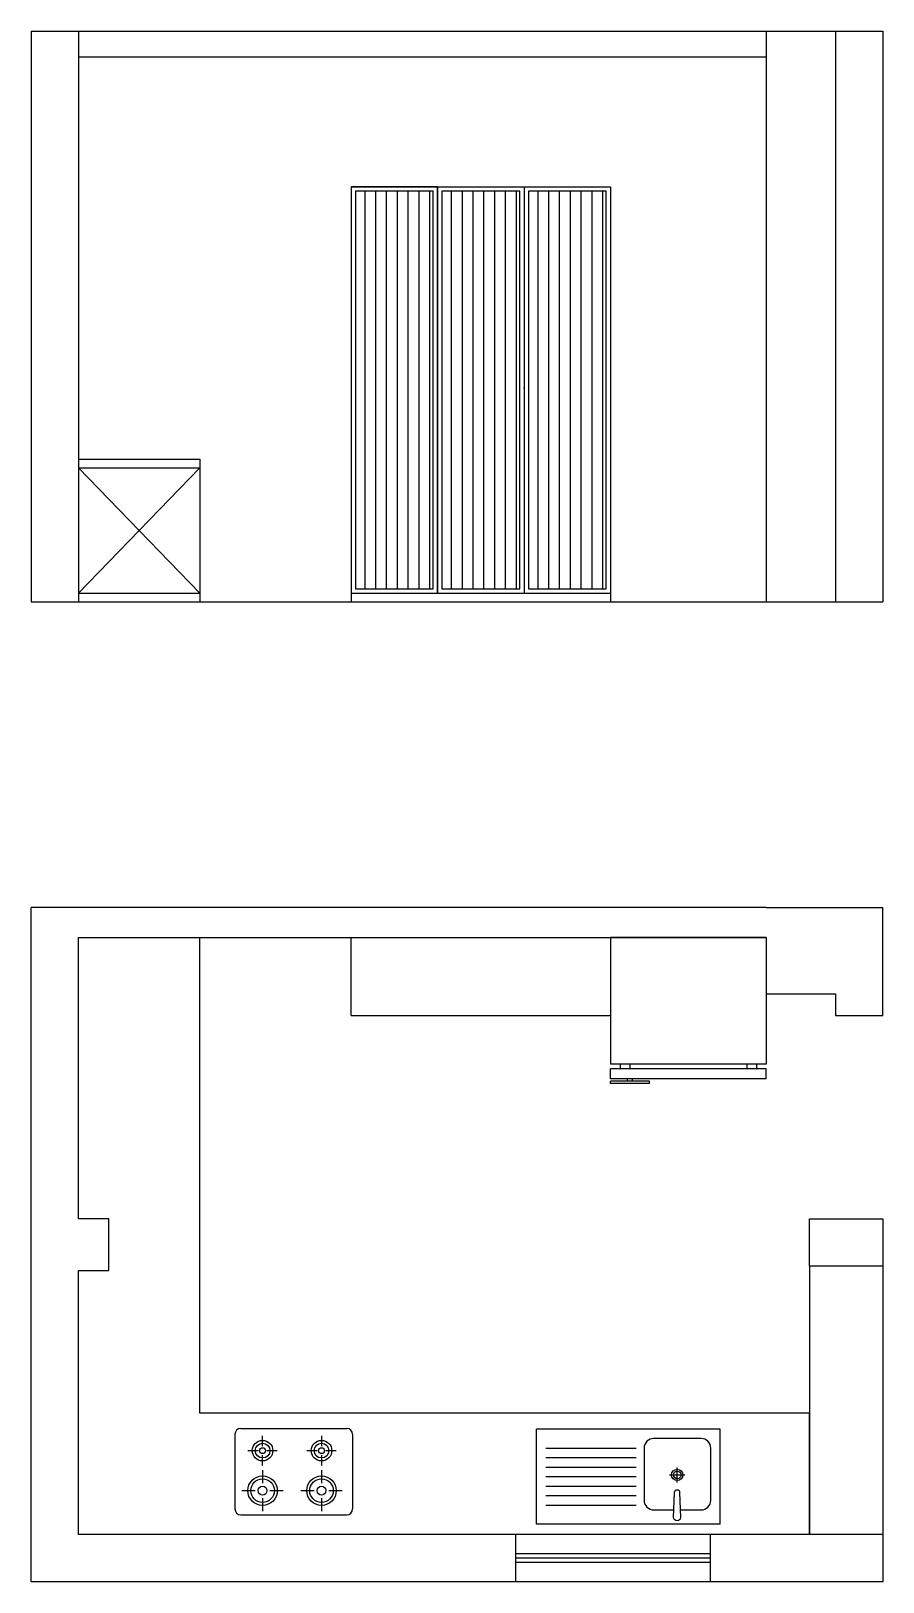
# Model space of a CAD drawing. Header units: inches. Extents: x -2624 to 3682, y -673 to 3670.
# Drawn here: x 3485.3 to 3682.3, y 1106.8 to 1465.4 of the extents above; entities that cross this region are included whole.
import ezdxf

# ---------------------------------------------------------------- set-up
doc = ezdxf.new("R2010")
doc.units = ezdxf.units.IN
doc.header["$MEASUREMENT"] = 0
for name, color, linetype in [('EQUIP', 5, 'Continuous'), ('IEL-HATCH-002', 7, 'Continuous'), ('SAN', 5, 'Continuous')]:
    doc.layers.add(name, color=color, linetype=linetype)

# ---------------------------------------------------------------- blocks, each defined once
blk = doc.blocks.new('WG')
at = {"layer": 'SAN', "color": 18, "true_color": 0x000000}
for p, q in [((4231.07, 652.53), (4231.07, 623.28)), ((4267.07, 652.53), (4231.07, 652.53)), ((4267.07, 652.53), (4267.07, 623.28)), ((4267.07, 623.28), (4231.07, 623.28)), ((4267.07, 622.16), (4231.07, 622.16)), ((4231.07, 619.91), (4231.07, 622.16)), ((4233.32, 623.28), (4233.32, 622.16)), ((4235.57, 623.28), (4235.57, 622.16)), ((4262.57, 623.28), (4262.57, 622.16)), ((4264.82, 623.28), (4264.82, 622.16)), ((4267.07, 619.91), (4267.07, 622.16)), ((4267.07, 619.91), (4231.07, 619.91)), ((4240.07, 619.34), (4231.07, 619.34)), ((4231.07, 618.78), (4231.07, 619.34)), ((4240.07, 618.78), (4231.07, 618.78)), ((4235, 619.34), (4235, 619.91)), ((4236.13, 619.34), (4236.13, 619.91)), ((4240.07, 618.78), (4240.07, 619.34))]:
    blk.add_line(p, q, dxfattribs=at)
blk = doc.blocks.new('RGB')
at = {"layer": 'EQUIP', "color": 18, "true_color": 0x000000}
for p, q in [((4240.95, 653.78), (4240.95, 636.51)), ((4242.31, 655.15), (4266.81, 655.15)), ((4247.35, 651.02), (4247.35, 653.41)), ((4260.98, 653.41), (4260.98, 651.02)), ((4268.17, 653.78), (4268.17, 636.51)), ((4243.95, 650), (4246.33, 650)), ((4248.37, 650), (4250.76, 650)), ((4257.57, 650), (4259.96, 650)), ((4262, 650), (4264.39, 650)), ((4247.35, 646.59), (4247.35, 648.98)), ((4260.98, 648.98), (4260.98, 646.59)), ((4247.35, 645.52), (4247.35, 642.45)), ((4260.98, 645.52), (4260.98, 642.45)), ((4242.58, 640.75), (4245.65, 640.75)), ((4247.35, 639.04), (4247.35, 635.98)), ((4249.06, 640.75), (4252.12, 640.75)), ((4256.21, 640.75), (4259.28, 640.75)), ((4260.98, 639.04), (4260.98, 635.98)), ((4262.68, 640.75), (4265.75, 640.75)), ((4242.31, 635.15), (4266.81, 635.15))]:
    blk.add_line(p, q, dxfattribs=at)
for centre, radius in [((4247.35, 650), 2.38), ((4247.35, 650), 1.7), ((4247.35, 650), 0.681), ((4260.98, 650), 2.38), ((4260.98, 650), 1.7), ((4260.98, 650), 0.681), ((4247.35, 640.75), 3.41), ((4247.35, 640.75), 2.73), ((4260.98, 640.75), 3.41), ((4260.98, 640.75), 2.73), ((4247.35, 640.75), 1.02), ((4260.98, 640.75), 1.02)]:
    blk.add_circle(centre, radius, dxfattribs=at)
for centre, start, end in [((4242.31, 653.78), 90, 180), ((4266.81, 653.78), 0, 90), ((4242.31, 636.51), 180, 270), ((4266.81, 636.51), 270, 0)]:
    blk.add_arc(centre, 1.36, start, end, dxfattribs=at)
blk = doc.blocks.new('SINK')
at = {"layer": 'SAN', "color": 18, "true_color": 0x000000}
for p, q in [((4279.26, 624.31), (4321.76, 624.31)), ((4279.26, 624.31), (4279.26, 602.31)), ((4321.76, 624.31), (4321.76, 602.31)), ((4319.56, 619.91), (4298.73, 619.91)), ((4319.56, 617.71), (4298.73, 617.71)), ((4289.21, 614.69), (4289.21, 611.17)), ((4319.56, 615.51), (4298.73, 615.51)), ((4319.56, 613.31), (4298.73, 613.31)), ((4290.97, 612.93), (4287.45, 612.93)), ((4319.56, 611.11), (4298.73, 611.11)), ((4319.56, 608.91), (4298.73, 608.91)), ((4319.56, 606.71), (4298.73, 606.71)), ((4279.26, 602.31), (4321.76, 602.31))]:
    blk.add_line(p, q, dxfattribs=at)
blk.add_lwpolyline([(4288.41, 621.01), (4283.66, 621.01, 0.414214), (4281.46, 618.81), (4281.46, 606.71, 0.414214), (4283.66, 604.51), (4294.66, 604.51, 0.414214), (4296.86, 606.71), (4296.86, 618.81, 0.414214), (4294.66, 621.01), (4290.04, 621.01)], format="xyb", dxfattribs=at)
blk.add_lwpolyline([(4288.34, 622.8), (4288.57, 617.01, 0.89936), (4289.88, 617.01), (4290.11, 622.8, 0.70892)], format="xyb", close=True, dxfattribs=at)
for radius in [1.32, 0.88]:
    blk.add_circle((4289.21, 612.93), radius, dxfattribs=at)

msp = doc.modelspace()

# ---------------------------------------------------------------- hatches: boundary and pattern name
at = {"layer": 'IEL-HATCH-002', "true_color": 0xadddf7, "transparency": 33554687}
h = msp.add_hatch(dxfattribs=at)
h.set_pattern_fill('ANSI31', color=141, scale=20, angle=45)
h.paths.add_polyline_path([(3578.27, 1428.43), (3560.27, 1428.43), (3560.27, 1336.43), (3578.27, 1336.43)])
h.paths.add_polyline_path([(3598.27, 1428.43), (3580.27, 1428.43), (3580.27, 1336.43), (3598.27, 1336.43)])
h.paths.add_polyline_path([(3618.27, 1428.43), (3600.27, 1428.43), (3600.27, 1336.43), (3618.27, 1336.43)])

# ---------------------------------------------------------------- linework, layer by layer
for p, q in [((3485.27, 1465.43), (3485.27, 1333.43)), ((3485.27, 1465.43), (3682.27, 1465.43)), ((3496.27, 1465.43), (3496.27, 1333.43)), ((3496.27, 1459.43), (3655.27, 1459.43)), ((3559.27, 1429.43), (3559.27, 1333.43)), ((3559.27, 1429.43), (3619.27, 1429.43)), ((3619.27, 1429.43), (3619.27, 1333.43)), ((3496.27, 1366.43), (3524.27, 1366.43)), ((3496.27, 1364.43), (3524.27, 1364.43)), ((3496.27, 1364.43), (3524.27, 1335.43)), ((3524.27, 1364.43), (3496.27, 1335.43)), ((3524.27, 1366.43), (3524.27, 1333.43)), ((3496.27, 1335.43), (3524.27, 1335.43)), ((3559.27, 1335.43), (3619.27, 1335.43)), ((3485.27, 1333.43), (3682.27, 1333.43)), ((3655.27, 1262.78), (3682.27, 1262.78))]:
    msp.add_line(p, q)
at = {"color": 18, "true_color": 0x000000}
for p, q in [((3655.27, 1465.43), (3655.27, 1333.43)), ((3671.27, 1465.43), (3671.27, 1333.43)), ((3682.27, 1465.43), (3682.27, 1333.43)), ((3579.27, 1429.43), (3579.27, 1335.43)), ((3599.27, 1429.43), (3599.27, 1335.43)), ((3485.27, 1106.78), (3485.27, 1262.78)), ((3655.27, 1262.78), (3485.27, 1262.78)), ((3682.27, 1237.78), (3682.27, 1262.78)), ((3496.27, 1190.78), (3496.27, 1255.78)), ((3496.27, 1255.78), (3655.27, 1255.78)), ((3524.27, 1219.78), (3524.27, 1255.78)), ((3559.27, 1237.78), (3559.27, 1255.78)), ((3655.27, 1242.78), (3671.27, 1242.78)), ((3671.27, 1242.78), (3671.27, 1237.78)), ((3559.27, 1237.78), (3619.27, 1237.78)), ((3671.27, 1237.78), (3682.27, 1237.78)), ((3503.27, 1190.78), (3496.27, 1190.78)), ((3503.27, 1178.78), (3503.27, 1190.78)), ((3665.27, 1179.78), (3665.27, 1190.78)), ((3665.27, 1190.78), (3682.27, 1190.78)), ((3682.27, 1190.78), (3682.27, 1179.78)), ((3496.27, 1117.78), (3496.27, 1178.78)), ((3496.27, 1178.78), (3503.27, 1178.78)), ((3682.27, 1179.78), (3665.27, 1179.78)), ((3665.27, 1179.78), (3665.27, 1117.78)), ((3682.27, 1179.78), (3682.27, 1106.78)), ((3597.27, 1117.78), (3496.27, 1117.78)), ((3682.27, 1117.78), (3597.27, 1117.78)), ((3597.27, 1117.78), (3597.27, 1106.78)), ((3642.27, 1117.78), (3642.27, 1106.78)), ((3682.27, 1106.78), (3485.27, 1106.78))]:
    msp.add_line(p, q, dxfattribs=at)
at = {"color": 143, "true_color": 0x7aafdf}
for p, q in [((3642.27, 1113.28), (3597.27, 1113.28)), ((3642.27, 1112.28), (3597.27, 1112.28)), ((3642.27, 1111.28), (3597.27, 1111.28))]:
    msp.add_line(p, q, dxfattribs=at)
at = {"color": 18, "true_color": 0x000000}
for points in [[(3559.27, 1335.43), (3579.27, 1335.43), (3579.27, 1429.43), (3559.27, 1429.43)], [(3560.27, 1336.43), (3578.27, 1336.43), (3578.27, 1428.43), (3560.27, 1428.43)], [(3580.27, 1336.43), (3598.27, 1336.43), (3598.27, 1428.43), (3580.27, 1428.43)], [(3600.27, 1336.43), (3618.27, 1336.43), (3618.27, 1428.43), (3600.27, 1428.43)]]:
    msp.add_lwpolyline(points, close=True, dxfattribs=at)
msp.add_lwpolyline([(3665.27, 1117.78), (3665.27, 1145.78), (3524.27, 1145.78), (3524.27, 1219.78)], dxfattribs=at)
for p in [(3579.27, 1382.93), (3599.27, 1382.93)]:
    msp.add_point(p, dxfattribs=at)

# ---------------------------------------------------------------- block references
for name, p in [('WG', (-611.8, 603.25)), ('RGB', (-708.54, 487.15))]:
    msp.add_blockref(name, p)
at = {"rotation": 180}
msp.add_blockref('SINK', (7923.9, 1744.46), dxfattribs=at)

doc.saveas('drawing.dxf')
